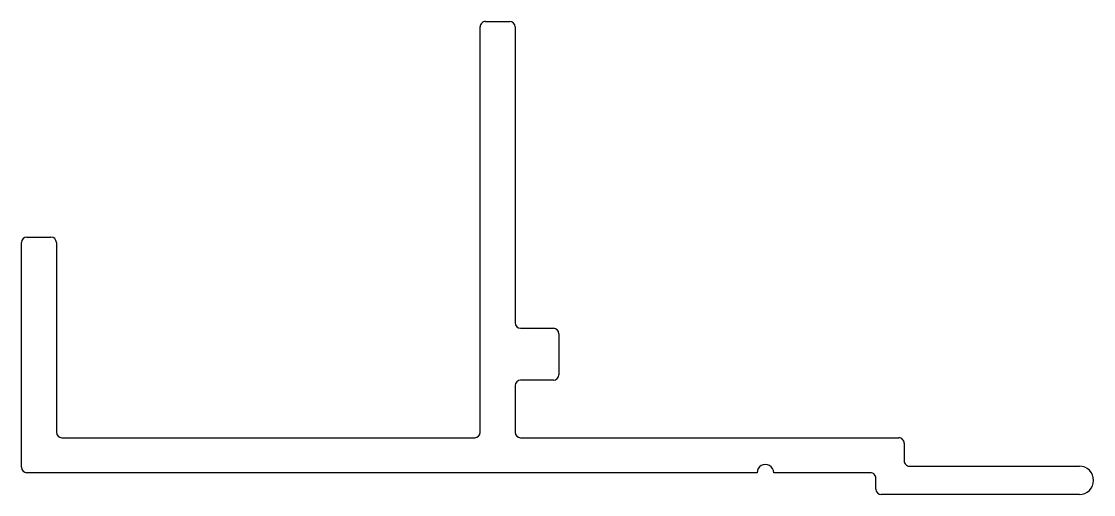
# Model space of a CAD drawing. Extents: x -20.1 to 29, y 0.2 to 21.9.
import ezdxf

# ---------------------------------------------------------------- set-up
doc = ezdxf.new("R2010")
doc.units = 0
doc.layers.add('1', color=4, linetype='CONTINUOUS')

msp = doc.modelspace()

# ---------------------------------------------------------------- linework, layer by layer
at = {"layer": '1', "color": 7}
for p, q in [((0.924, 3.067), (0.924, 21.613)), ((1.174, 21.863), (2.274, 21.863)), ((2.524, 21.613), (2.524, 8.074)), ((-19.807, 11.998), (-18.707, 11.998)), ((-20.057, 1.465), (-20.057, 11.748)), ((-18.457, 11.748), (-18.457, 3.068)), ((2.774, 7.824), (4.274, 7.824)), ((4.524, 7.574), (4.524, 5.702)), ((4.274, 5.452), (2.774, 5.452)), ((2.524, 5.202), (2.524, 3.066)), ((-18.207, 2.818), (0.674, 2.817)), ((2.774, 2.816), (20.071, 2.816)), ((20.321, 2.566), (20.321, 1.766)), ((20.571, 1.516), (28.33, 1.516)), ((13.59, 1.215), (-19.807, 1.215)), ((18.769, 1.215), (14.352, 1.215)), ((19.021, 0.466), (19.021, 0.965)), ((28.33, 0.216), (19.271, 0.216))]:
    msp.add_line(p, q, dxfattribs=at)
for centre, radius, start, end in [((1.174, 21.613), 0.25, 90, 180.0001), ((2.274, 21.613), 0.25, 0, 90), ((-19.807, 11.748), 0.25, 90, 180), ((-18.707, 11.748), 0.25, 0, 90), ((2.774, 8.074), 0.25, 180, 270), ((4.274, 7.574), 0.25, 360, 90), ((2.774, 5.202), 0.25, 90, 180), ((4.274, 5.702), 0.25, 270, 360), ((-18.207, 3.068), 0.25, 180, 270), ((0.674, 3.067), 0.25, 270, 360), ((2.774, 3.066), 0.25, 180, 270), ((20.071, 2.566), 0.25, 359.9995, 90), ((13.971, 1.216), 0.381, 359.7835, 180.1866), ((20.565, 1.761), 0.245, 178.7696, 271.2304), ((28.33, 0.866), 0.65, 270, 90), ((-19.807, 1.465), 0.25, 180, 270), ((18.771, 0.965), 0.25, 359.9239, 90.4026), ((19.271, 0.466), 0.25, 180, 270)]:
    msp.add_arc(centre, radius, start, end, dxfattribs=at)

doc.saveas('drawing.dxf')
